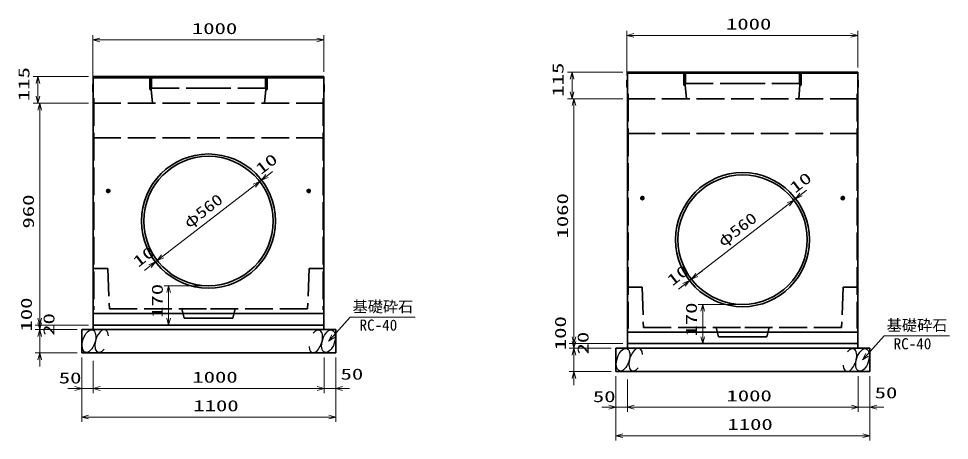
# Model space of a CAD drawing. Units: millimetres on the paper. Extents: x 0 to 841, y 0 to 594.
# Drawn here: x 361.4 to 563, y 205.3 to 296.6 of the extents above; entities that cross this region are included whole.
import ezdxf
from ezdxf.enums import TextEntityAlignment as Align

# ---------------------------------------------------------------- set-up
doc = ezdxf.new("R2010")
doc.units = ezdxf.units.MM
doc.linetypes.add('DASHED', pattern=[7.5, 6, -1.5])
for name, color, linetype, lineweight in [('D-STR-DIM（寸法）', 7, 'Continuous', 13), ('D-STR-HTXT(基礎砕石-旗)', 7, 'Continuous', 13), ('D-STR-STRF(グリ)', 7, 'Continuous', 25), ('D-STR（構造物）', 1, 'Continuous', 35)]:
    doc.layers.add(name, color=color, linetype=linetype, lineweight=lineweight)
doc.styles.add('ＭＳ ゴシック', font='')
doc.styles.get('ＭＳ ゴシック').set_extended_font_data('MS Gothic')

# ---------------------------------------------------------------- blocks, each defined once
blk = doc.blocks.new('_Open30')
at = {"color": 7, "linetype": 'Continuous', "lineweight": 13}
for p, q in [((-1, 0.2679), (0, 0)), ((0, 0), (-1, -0.2679)), ((0, 0), (-1, 0))]:
    blk.add_line(p, q, dxfattribs=at)

msp = doc.modelspace()

# ---------------------------------------------------------------- linework, layer by layer
at = {"layer": 'D-STR-DIM（寸法）'}
for p, q in [((377.489, 283.293), (377.489, 292.969)), ((427.489, 285.043), (427.489, 292.969)), ((493.138, 284.259), (493.138, 293.934)), ((494.638, 292.934), (541.638, 292.934)), ((543.138, 286.008), (543.138, 293.934)), ((378.989, 291.969), (425.989, 291.969)), ((492.238, 285.008), (480.253, 285.008)), ((376.589, 284.043), (364.605, 284.043)), ((365.605, 282.543), (365.605, 279.787)), ((481.253, 283.508), (481.253, 280.753)), ((376.589, 278.287), (364.605, 278.287)), ((376.589, 278.287), (365.007, 278.287)), ((492.238, 279.253), (480.253, 279.253)), ((492.238, 279.253), (480.655, 279.253)), ((366.007, 276.787), (366.007, 231.787)), ((481.655, 277.753), (481.655, 227.753)), ((415.212, 262.554), (416.401, 263.469)), ((392.638, 245.157), (412.44, 260.417)), ((412.44, 260.417), (411.252, 259.502)), ((414.024, 261.638), (413.628, 261.333)), ((530.861, 258.519), (532.049, 259.435)), ((508.286, 241.123), (528.089, 256.383)), ((528.089, 256.383), (526.901, 255.467)), ((529.673, 257.604), (529.277, 257.298)), ((392.638, 245.157), (393.826, 246.073)), ((391.45, 244.242), (391.054, 243.937)), ((389.865, 243.021), (388.677, 242.105)), ((508.286, 241.123), (509.475, 242.039)), ((507.098, 240.207), (506.702, 239.902)), ((401.539, 238.787), (392.909, 238.787)), ((505.514, 238.987), (504.326, 238.071)), ((393.909, 237.287), (393.909, 231.787)), ((517.188, 234.753), (508.558, 234.753)), ((366.007, 231.787), (366.007, 233.287)), ((366.007, 230.787), (366.007, 232.287)), ((509.558, 233.253), (509.558, 227.753)), ((374.089, 230.287), (365.007, 230.287)), ((376.589, 230.287), (365.007, 230.287)), ((366.007, 230.287), (366.007, 229.287)), ((401.539, 230.287), (392.909, 230.287)), ((374.089, 229.287), (365.007, 229.287)), ((374.089, 229.287), (365.007, 229.287)), ((366.007, 229.287), (366.007, 224.287)), ((366.007, 227.787), (366.007, 226.287)), ((481.655, 227.753), (481.655, 229.253)), ((481.655, 226.753), (481.655, 228.253)), ((489.738, 226.253), (480.655, 226.253)), ((492.238, 226.253), (480.655, 226.253)), ((481.655, 226.253), (481.655, 225.253)), ((517.188, 226.253), (508.558, 226.253)), ((374.089, 224.287), (365.007, 224.287)), ((489.738, 225.253), (480.655, 225.253)), ((489.738, 225.253), (480.655, 225.253)), ((481.655, 225.253), (481.655, 220.253)), ((481.655, 223.753), (481.655, 222.253)), ((366.007, 222.787), (366.007, 221.287)), ((375.089, 223.287), (375.089, 215.555)), ((375.089, 223.287), (375.089, 209.368)), ((377.589, 222.54), (377.589, 215.555)), ((427.589, 223.287), (427.589, 215.555)), ((427.589, 223.287), (427.589, 215.555)), ((430.089, 223.287), (430.089, 215.555)), ((430.089, 223.287), (430.089, 209.368)), ((377.589, 221.54), (377.589, 215.555)), ((377.589, 221.54), (377.589, 215.555)), ((489.738, 220.253), (480.655, 220.253)), ((481.655, 218.753), (481.655, 217.253)), ((490.738, 219.253), (490.738, 211.52)), ((490.738, 219.253), (490.738, 205.333)), ((493.238, 218.506), (493.238, 211.52)), ((543.238, 219.253), (543.238, 211.52)), ((543.238, 219.253), (543.238, 211.52)), ((545.738, 219.253), (545.738, 211.52)), ((545.738, 219.253), (545.738, 205.333)), ((373.589, 216.555), (372.089, 216.555)), ((377.589, 216.555), (375.089, 216.555)), ((377.589, 216.555), (375.089, 216.555)), ((379.089, 216.555), (380.589, 216.555)), ((379.089, 216.555), (380.589, 216.555)), ((379.089, 216.555), (426.089, 216.555)), ((426.089, 216.555), (424.589, 216.555)), ((430.089, 216.555), (427.589, 216.555)), ((431.589, 216.555), (433.089, 216.555)), ((493.238, 217.506), (493.238, 211.52)), ((493.238, 217.506), (493.238, 211.52)), ((489.238, 212.52), (487.738, 212.52)), ((493.238, 212.52), (490.738, 212.52)), ((493.238, 212.52), (490.738, 212.52)), ((494.738, 212.52), (496.238, 212.52)), ((494.738, 212.52), (496.238, 212.52)), ((494.738, 212.52), (541.738, 212.52)), ((541.738, 212.52), (540.238, 212.52)), ((545.738, 212.52), (543.238, 212.52)), ((547.238, 212.52), (548.738, 212.52)), ((376.589, 210.368), (428.589, 210.368)), ((492.238, 206.333), (544.238, 206.333))]:
    msp.add_line(p, q, dxfattribs=at)
at = {"layer": 'D-STR-HTXT(基礎砕石-旗)'}
for points in [[(447.316, 231.999), (433.212, 231.999), (429.515, 227.88)], [(562.965, 227.964), (548.861, 227.964), (545.164, 223.846)]]:
    msp.add_lwpolyline(points, dxfattribs=at)
at = {"layer": 'D-STR-STRF(グリ)'}
for centre, major_axis in [((376.664, 226.811), (0.79, 2.421)), ((428.514, 226.764), (-0.79, -2.421)), ((492.313, 222.776), (0.79, 2.421)), ((544.162, 222.729), (-0.79, -2.421))]:
    msp.add_ellipse(centre, major_axis=major_axis, ratio=0.5139, dxfattribs=at)
for centre, start_param, end_param in [((379.405, 226.811), 5.3575563, 10.3750652), ((425.773, 226.764), 2.2159636, 7.2334726), ((495.054, 222.776), 5.3575563, 10.3750652), ((541.422, 222.729), 2.2159636, 7.2334726)]:
    msp.add_ellipse(centre, major_axis=(0.79, 2.421), ratio=0.5139, start_param=start_param, end_param=end_param, dxfattribs=at)
at = {"layer": 'D-STR（構造物）'}
for p, q in [((493.238, 229.503), (493.238, 285.008)), ((493.238, 285.008), (518.188, 285.008)), ((493.238, 284.758), (518.188, 284.758)), ((543.138, 285.008), (518.188, 285.008)), ((543.138, 284.758), (518.188, 284.758)), ((543.138, 229.503), (543.138, 285.008)), ((377.489, 282.293), (377.589, 282.393)), ((377.489, 280.793), (377.489, 282.293)), ((377.589, 233.537), (377.589, 284.043)), ((377.589, 284.043), (402.539, 284.043)), ((377.589, 283.793), (402.539, 283.793)), ((427.489, 284.043), (402.539, 284.043)), ((427.489, 283.793), (402.539, 283.793)), ((427.489, 233.537), (427.489, 284.043)), ((427.589, 282.293), (427.489, 282.393)), ((427.589, 280.793), (427.589, 282.293)), ((493.138, 283.259), (493.238, 283.359)), ((493.138, 281.759), (493.138, 283.259)), ((543.238, 283.259), (543.138, 283.359)), ((543.238, 281.759), (543.238, 283.259)), ((377.489, 280.793), (377.589, 280.693)), ((427.589, 280.793), (427.489, 280.693)), ((493.138, 281.759), (493.238, 281.659)), ((543.238, 281.759), (543.138, 281.659)), ((380.389, 259.287), (381.289, 259.287)), ((380.839, 259.737), (380.839, 258.837)), ((424.689, 259.287), (423.789, 259.287)), ((424.239, 259.737), (424.239, 258.837)), ((496.488, 258.203), (496.488, 257.303)), ((539.888, 258.203), (539.888, 257.303)), ((496.038, 257.753), (496.938, 257.753)), ((540.338, 257.753), (539.438, 257.753)), ((493.238, 254.003), (493.238, 226.253)), ((543.138, 254.003), (543.138, 226.253)), ((377.589, 253.037), (377.589, 230.287)), ((427.489, 253.037), (427.489, 230.287)), ((377.589, 232.787), (402.539, 232.787)), ((427.489, 232.787), (402.539, 232.787)), ((402.539, 230.287), (377.589, 230.287)), ((377.589, 230.287), (377.589, 229.287)), ((402.539, 230.287), (427.489, 230.287)), ((427.489, 230.287), (427.489, 229.287)), ((375.089, 229.287), (430.089, 229.287)), ((375.089, 229.287), (375.089, 224.287)), ((375.089, 229.287), (430.089, 229.287)), ((430.089, 229.287), (430.089, 224.287)), ((493.238, 228.753), (518.188, 228.753)), ((543.138, 228.753), (518.188, 228.753)), ((518.188, 226.253), (493.238, 226.253)), ((493.238, 226.253), (493.238, 225.253)), ((518.188, 226.253), (543.138, 226.253)), ((543.138, 226.253), (543.138, 225.253)), ((375.089, 224.287), (430.089, 224.287)), ((490.738, 225.253), (545.738, 225.253)), ((490.738, 225.253), (490.738, 220.253)), ((490.738, 225.253), (545.738, 225.253)), ((545.738, 225.253), (545.738, 220.253)), ((490.738, 220.253), (545.738, 220.253))]:
    msp.add_line(p, q, dxfattribs=at)
at = {"layer": 'D-STR（構造物）', "linetype": 'DASHED'}
for p, q in [((505.488, 282.208), (505.488, 285.008)), ((505.788, 282.208), (505.788, 285.008)), ((505.833, 285.008), (505.833, 282.508)), ((530.543, 285.008), (530.543, 282.508)), ((530.588, 282.208), (530.588, 285.008)), ((530.888, 282.208), (530.888, 285.008)), ((389.839, 281.243), (389.839, 284.043)), ((390.139, 281.243), (390.139, 284.043)), ((390.184, 284.043), (390.184, 281.543)), ((414.894, 284.043), (414.894, 281.543)), ((414.939, 281.243), (414.939, 284.043)), ((415.239, 281.243), (415.239, 284.043)), ((505.488, 282.208), (505.788, 282.208)), ((506.038, 279.253), (505.788, 282.208)), ((505.833, 282.508), (518.188, 282.508)), ((530.543, 282.508), (518.188, 282.508)), ((530.338, 279.253), (530.588, 282.208)), ((530.888, 282.208), (530.588, 282.208)), ((389.839, 281.243), (390.139, 281.243)), ((390.389, 278.287), (390.139, 281.243)), ((390.184, 281.543), (402.539, 281.543)), ((414.894, 281.543), (402.539, 281.543)), ((414.689, 278.287), (414.939, 281.243)), ((415.239, 281.243), (414.939, 281.243)), ((493.388, 280.333), (493.388, 229.503)), ((542.988, 280.333), (542.988, 229.503)), ((377.589, 278.287), (402.539, 278.287)), ((377.739, 279.368), (377.739, 233.537)), ((427.489, 278.287), (402.539, 278.287)), ((427.339, 279.368), (427.339, 233.537)), ((493.238, 279.253), (518.188, 279.253)), ((543.138, 279.253), (518.188, 279.253)), ((377.589, 270.781), (402.539, 270.781)), ((427.489, 270.781), (402.539, 270.781)), ((493.238, 271.747), (518.188, 271.747)), ((543.138, 271.747), (518.188, 271.747)), ((377.589, 242.537), (380.771, 242.537)), ((380.771, 242.537), (381.089, 233.787)), ((424.307, 242.537), (423.989, 233.787)), ((427.489, 242.537), (424.307, 242.537)), ((493.238, 238.503), (496.42, 238.503)), ((496.42, 238.503), (496.738, 229.753)), ((539.956, 238.503), (539.638, 229.753)), ((543.138, 238.503), (539.956, 238.503)), ((381.089, 233.787), (402.539, 233.787)), ((397.289, 231.787), (396.789, 233.787)), ((423.989, 233.787), (402.539, 233.787)), ((407.789, 231.787), (408.289, 233.787)), ((402.539, 231.787), (397.289, 231.787)), ((402.539, 231.787), (407.789, 231.787)), ((496.738, 229.753), (518.188, 229.753)), ((512.938, 227.753), (512.438, 229.753)), ((518.188, 227.753), (512.938, 227.753)), ((539.638, 229.753), (518.188, 229.753)), ((518.188, 227.753), (523.438, 227.753)), ((523.438, 227.753), (523.938, 229.753))]:
    msp.add_line(p, q, dxfattribs=at)
at = {"layer": 'D-STR（構造物）'}
for centre, radius in [((380.839, 259.287), 0.35), ((380.839, 259.287), 0.3), ((424.239, 259.287), 0.35), ((424.239, 259.287), 0.3), ((496.488, 257.753), 0.35), ((496.488, 257.753), 0.3), ((539.888, 257.753), 0.35), ((539.888, 257.753), 0.3)]:
    msp.add_circle(centre, radius, dxfattribs=at)
for centre, radius, start, end in [((402.539, 252.787), 14.5, 90.00007, 269.99993), ((402.539, 252.787), 14, 90.00008, 269.99992), ((402.539, 252.787), 14.5, 270.00007, 89.99993), ((402.539, 252.787), 14, 270.00008, 89.99992), ((518.188, 248.753), 14.5, 90.00007, 269.99993), ((518.188, 248.753), 14, 90.00008, 269.99992), ((518.188, 248.753), 14.5, 270.00007, 89.99993), ((518.188, 248.753), 14, 270.00008, 89.99992)]:
    msp.add_arc(centre, radius, start, end, dxfattribs=at)

# ---------------------------------------------------------------- block references
at = {"layer": 'D-STR-DIM（寸法）', "xscale": 1.5, "yscale": 1.5}
for p, rotation in [((377.489, 291.969), 180), ((493.138, 292.934), 180), ((481.253, 285.008), 90), ((365.605, 284.043), 90), ((481.253, 279.253), 270), ((365.605, 278.287), 270), ((366.007, 278.287), 90), ((481.655, 279.253), 90), ((414.024, 261.638), 217.61817), ((413.628, 261.333), 37.61816), ((413.628, 261.333), 37.61817), ((529.673, 257.604), 217.61817), ((529.277, 257.298), 37.61816), ((529.277, 257.298), 37.61817), ((391.054, 243.937), 37.61908), ((391.45, 244.242), 217.61816), ((391.45, 244.242), 217.61908), ((506.702, 239.902), 37.61908), ((507.098, 240.207), 217.61816), ((507.098, 240.207), 217.61908), ((393.909, 238.787), 90), ((509.558, 234.753), 90), ((366.007, 230.287), 270), ((366.007, 230.287), 270), ((393.909, 230.287), 270), ((366.007, 229.287), 270), ((366.007, 229.287), 90), ((481.655, 226.253), 270), ((481.655, 226.253), 270), ((509.558, 226.253), 270), ((481.655, 225.253), 270), ((366.007, 224.287), 90), ((481.655, 225.253), 90), ((481.655, 220.253), 90), ((377.589, 216.555), 180), ((377.589, 216.555), 180), ((377.589, 216.555), 180), ((430.089, 216.555), 180), ((493.238, 212.52), 180), ((493.238, 212.52), 180), ((493.238, 212.52), 180), ((545.738, 212.52), 180), ((375.089, 210.368), 180), ((490.738, 206.333), 180)]:
    msp.add_blockref('_Open30', p, dxfattribs=dict(at, rotation=rotation))
for p in [(427.489, 291.969), (543.138, 292.934), (375.089, 216.555), (427.589, 216.555), (427.589, 216.555), (490.738, 212.52), (543.238, 212.52), (543.238, 212.52), (430.089, 210.368), (545.738, 206.333)]:
    msp.add_blockref('_Open30', p, dxfattribs=at)
at = {"layer": 'D-STR-HTXT(基礎砕石-旗)', "xscale": 1.5, "yscale": 1.5, "rotation": 228.09044}
for p in [(428.514, 226.764), (544.162, 222.729)]:
    msp.add_blockref('_Open30', p, dxfattribs=at)

# ---------------------------------------------------------------- texts
at = {"layer": 'D-STR-DIM（寸法）', "style": 'ＭＳ ゴシック', "width": 1.5}
for s, p in [('1000', (514.596, 293.472)), ('1000', (398.947, 292.506)), ('50', (370.125, 216.92)), ('1000', (399.047, 217.092)), ('50', (431.14, 217.744)), ('50', (485.774, 212.886)), ('1000', (514.696, 213.058)), ('50', (546.789, 213.71)), ('1100', (399.256, 210.905)), ('1100', (514.904, 206.871))]:
    msp.add_text(s, height=2.405, dxfattribs=at).set_placement(p, align=Align.BOTTOM_LEFT)
at = {"layer": 'D-STR-DIM（寸法）', "style": 'ＭＳ ゴシック'}
for s, rotation, width, p in [('115', 90, 1.5, (480.133, 279.689)), ('115', 90, 1.5, (364.485, 278.723)), ('10', 37.618, 1.5, (414.327, 262.133)), ('10', 37.618, 1.5, (529.975, 258.098)), ('960', 90, 1.5, (365.469, 251.162)), ('φ560', 37.618, 1.3, (398.745, 250.543)), ('1060', 90, 1.5, (481.118, 249.003)), ('φ560', 37.618, 1.3, (514.394, 246.508)), ('10', 37.619, 1.5, (387.746, 242.065)), ('10', 37.619, 1.5, (503.395, 238.03)), ('170', 90, 1.5, (393.371, 231.829)), ('100', 90, 1.5, (365.019, 228.876)), ('170', 90, 1.5, (509.02, 227.795)), ('20', 90, 1.5, (369.907, 227.956)), ('100', 90, 1.5, (480.668, 224.841)), ('20', 90, 1.5, (485.556, 223.922))]:
    msp.add_text(s, height=2.405, rotation=rotation, dxfattribs=dict(at, width=width)).set_placement(p, align=Align.BOTTOM_LEFT)
at = {"layer": 'D-STR-HTXT(基礎砕石-旗)', "style": 'ＭＳ ゴシック'}
for s, p in [('基礎砕石', (433.748, 232.333)), ('基礎砕石', (549.397, 228.299)), ('RC-40', (435.236, 228.348)), ('RC-40', (550.885, 224.314))]:
    msp.add_text(s, height=2.405, dxfattribs=at).set_placement(p, align=Align.BOTTOM_LEFT)

doc.saveas('drawing.dxf')
